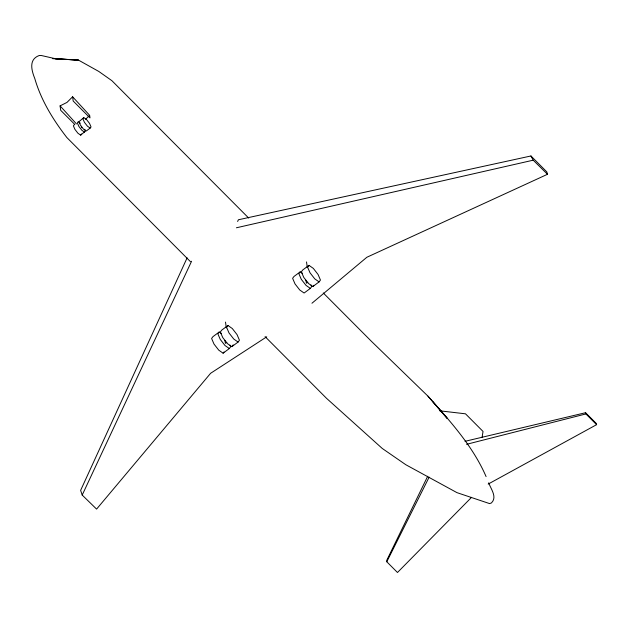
<?xml version="1.0" encoding="UTF-8"?>
<svg xmlns="http://www.w3.org/2000/svg" width="628" height="628" viewBox="0 0 628 628"><rect width="100%" height="100%" fill="white"/><g stroke="black" fill="none" stroke-linecap="round" stroke-linejoin="round"><path stroke-width="0.94" d="M482.108 437.221L483.034 431.444L465.481 413.813L439.639 410.806M187.12 257.849L80.635 490.35L82.205 495.068L96.586 509.104L210.623 373.283L266.743 336.804M237.619 221.464L238.405 219.769L530.95 155.972L546.847 171.931L547.506 174.278L366.854 257.268L311.959 303.238M82.205 495.068L191.587 261.24M427.684 476.267L386.762 560.317L386.785 561.762L397.477 572.5L471.557 497.329M386.785 561.762L429.128 477.17M74.261 124.666L73.39 125.82L74.913 129.368L77.927 133.23L80.667 135.153L85.494 131.056L84.733 129.282M83.767 117.601L82.904 118.755L84.419 122.311L87.433 126.173L90.181 128.088L91.044 126.934L89.521 123.386L86.507 119.524L83.767 117.601L78.94 121.699L80.463 125.247L83.477 129.109L86.217 131.032L90.181 128.088M80.667 135.153L81.538 133.999M221.386 333.507L219.219 332L217.853 333.813L220.247 339.418L225.005 345.518L229.338 348.548L230.704 346.727L230.021 345.125M227.964 325.5L226.598 327.321L228.992 332.926L233.749 339.026L238.083 342.056L239.449 340.235L237.054 334.63L232.297 328.53L227.964 325.5L221.715 330.14L220.35 331.961L222.744 337.566L227.501 343.665L231.834 346.695L238.083 342.056M219.219 332L212.971 336.639L211.605 338.461L213.999 344.058L218.756 350.157L223.089 353.187L224 351.97M231.834 346.695L233.2 344.874M302.398 273.353L300.231 271.838L298.865 273.659L301.259 279.264L306.017 285.363L310.35 288.393L311.716 286.572L311.033 284.971M308.976 265.346L307.61 267.167L310.004 272.772L314.761 278.871L319.095 281.894L320.461 280.072L318.066 274.475L313.309 268.376L308.976 265.346L302.727 269.985L301.361 271.806L303.756 277.411L308.513 283.511L312.846 286.533L319.095 281.894M312.846 286.533L313.757 285.324M72.605 96.783L73.193 101.029L90 117.907L89.639 115.317L72.605 96.783L66.96 102.435L60.084 105.865L60.696 110.308L74.811 124.485M85.589 119.304L88.964 115.976M300.231 271.838L293.983 276.477L292.617 278.298L295.011 283.903L299.768 290.003L304.101 293.033L310.35 288.393M226.802 342.331L225.428 343.351L224.84 340.36M307.822 282.176L306.44 283.197L305.86 280.206M223.089 353.187L229.338 348.548M488.184 484.078L596.6 424.669L596.262 423.453L585.571 412.714L464.995 441.319M466.565 444.318L585.908 413.93L596.6 424.669M236.411 227.783L533.219 160.179L547.506 174.278M52.579 58.655L78.422 60.084L98.784 71.443L111.917 80.706L248.68 218.049M55.429 58.844L78.422 60.084L55.193 58.671L41.479 55.539L39.234 55.5C28.558 59.37 31.463 70.195 34.791 78.555C41.063 100.26 53.097 119.775 66.843 137.524L190.48 261.688M80.274 123.167L78.217 121.722L77.354 122.876L78.869 126.424L81.883 130.294L84.631 132.21M486.08 476.574C472.821 445.927 449.852 420.909 427.974 396.166L371.619 341.514L323.271 292.962M265.071 336.6L326.544 398.333L382.271 448.47L405.853 464.751L456.98 492.65L489.565 503.593L491.339 503.004C497.611 497.101 490.751 488.929 488.71 482.83M76.475 123.92L60.084 105.865M427.974 396.166L447.215 418.397L432.841 401.732M530.95 155.972L533.219 160.179M585.571 412.714L585.908 413.93M81.428 126.244L81.718 127.743M306.527 261.915L307.327 267.685M225.515 322.07L226.316 327.84"/></g></svg>
